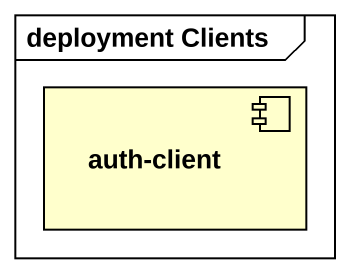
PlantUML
@startuml
mainframe deployment Clients
component "auth-client" as auth_client
@enduml
